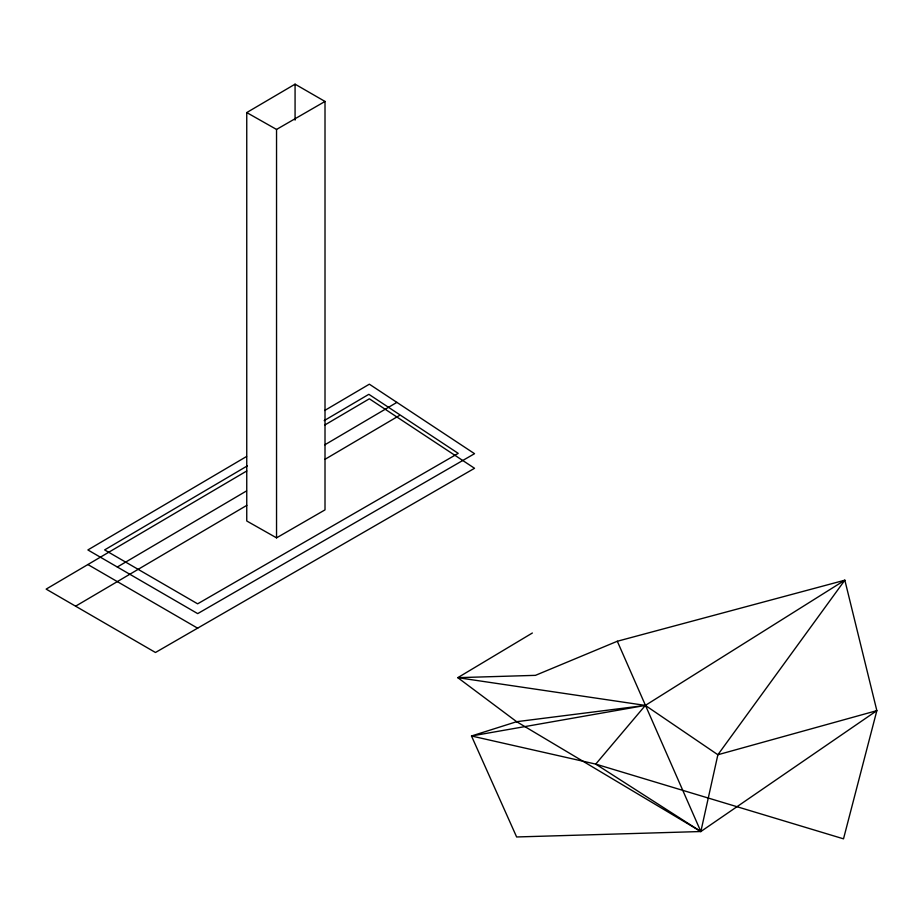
<?xml version="1.0" encoding="UTF-8"?>
<svg xmlns="http://www.w3.org/2000/svg" width="923" height="923" viewBox="0 0 923 923"><rect width="100%" height="100%" fill="white"/><g stroke="black" fill="none" stroke-linecap="round" stroke-linejoin="round"><path stroke-width="1.38" d="M532.363 633.005L457.796 677.667L516.649 721.694L700.845 831.531L876.85 710.641L844.845 580.186L617.314 641.254L535.455 675.348L457.796 677.667L645.35 705.414L717.875 754.749L876.85 710.641L843.507 838.834L595.739 764.106L471.491 735.989L516.626 836.965L700.845 831.531L717.875 754.749L844.845 580.186L645.35 705.414L595.739 764.106L700.845 831.531L617.314 641.254M246.753 112.571L295.072 84.166L325.011 101.449L325.011 509.877L276.542 537.855L246.753 520.987L246.753 112.571L276.542 129.439L325.011 101.449M246.591 456.481L87.881 549.946L197.695 613.622L474.537 453.689L369.35 384.187L324.711 410.481M247.283 465.907L104.634 549.912L197.626 603.827L458.223 453.366L368.842 394.317L324.192 420.611M246.753 470.984L46.15 589.116L155.468 652.492L474.537 468.284L369.35 398.794L324.769 425.041M117.313 567.01L246.545 490.921M324.815 444.817L396.89 402.382M75.94 605.984L246.833 505.343M324.838 459.412L399.14 415.65M87.881 564.541L197.695 628.217M295.072 84.166L295.072 120.117M276.542 129.439L276.542 537.855M516.649 721.694L471.491 735.989L645.35 705.414L516.649 721.694"/></g></svg>
